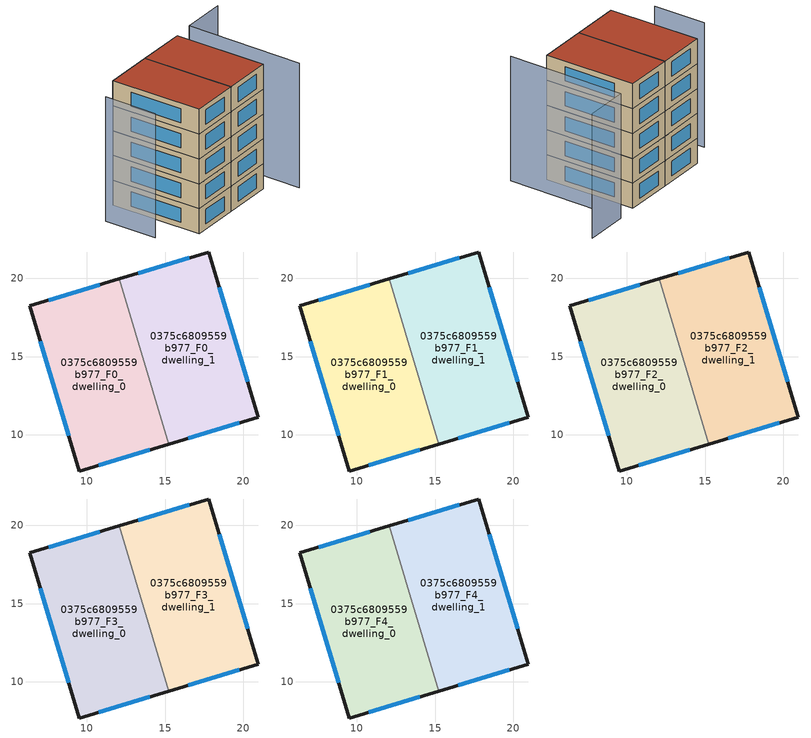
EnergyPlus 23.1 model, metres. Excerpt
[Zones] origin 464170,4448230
0375c6809559b977_F0_dwelling_0
 floor ground (EU_floor_Construction): 12.06,19.97 15.24,9.39 9.52,7.67 6.33,18.25 z0
 wall outside (EU_wall_Construction): 12.06,19.97 6.33,18.25 9.52,7.67 15.24,9.39 z0:3
 wall to 0375c6809559b977_F0_dwelling_1 (EU_wall_Construction): 15.24,9.39 12.06,19.97 z0:3
 window (EU_Window_Construction): 10.75,8.04 14.02,9.03 / 7.01,15.98 8.84,9.94 / 10.84,19.6 7.56,18.62 z0.64:2.36
0375c6809559b977_F0_dwelling_1
 floor ground (EU_floor_Construction): 17.78,21.69 20.98,11.12 15.24,9.39 12.06,19.97 z0
 wall outside (EU_wall_Construction): 15.24,9.39 20.98,11.12 17.78,21.69 12.06,19.97 z0:3
 window (EU_Window_Construction): 16.56,21.32 13.29,20.34 / 20.29,13.38 18.47,19.42 / 16.47,9.76 19.75,10.75 z0.64:2.36
0375c6809559b977_F1_dwelling_0
 floor to 0375c6809559b977_F0_dwelling_0 (EU_floor_Construction): 12.06,19.97 15.24,9.39 9.52,7.67 6.33,18.25 z3
 wall outside (EU_wall_Construction): 12.06,19.97 6.33,18.25 9.52,7.67 15.24,9.39 z3:6
 wall to 0375c6809559b977_F1_dwelling_1 (EU_wall_Construction): 15.24,9.39 12.06,19.97 z3:6
 window (EU_Window_Construction): 10.75,8.04 14.02,9.03 / 7.01,15.98 8.84,9.94 / 10.84,19.6 7.56,18.62 z3.64:5.36
0375c6809559b977_F1_dwelling_1
 floor to 0375c6809559b977_F0_dwelling_1 (EU_floor_Construction): 17.78,21.69 20.98,11.12 15.24,9.39 12.06,19.97 z3
 wall outside (EU_wall_Construction): 15.24,9.39 20.98,11.12 17.78,21.69 12.06,19.97 z3:6
 window (EU_Window_Construction): 16.56,21.32 13.29,20.34 / 20.29,13.38 18.47,19.42 / 16.47,9.76 19.75,10.75 z3.64:5.36
0375c6809559b977_F2_dwelling_0
 floor to 0375c6809559b977_F1_dwelling_0 (EU_floor_Construction): 12.06,19.97 15.24,9.39 9.52,7.67 6.33,18.25 z6
 wall outside (EU_wall_Construction): 12.06,19.97 6.33,18.25 9.52,7.67 15.24,9.39 z6:9
 wall to 0375c6809559b977_F2_dwelling_1 (EU_wall_Construction): 15.24,9.39 12.06,19.97 z6:9
 window (EU_Window_Construction): 10.75,8.04 14.02,9.03 / 7.01,15.98 8.84,9.94 / 10.84,19.6 7.56,18.62 z6.64:8.36
0375c6809559b977_F2_dwelling_1
 floor to 0375c6809559b977_F1_dwelling_1 (EU_floor_Construction): 17.78,21.69 20.98,11.12 15.24,9.39 12.06,19.97 z6
 wall outside (EU_wall_Construction): 15.24,9.39 20.98,11.12 17.78,21.69 12.06,19.97 z6:9
 window (EU_Window_Construction): 16.56,21.32 13.29,20.34 / 20.29,13.38 18.47,19.42 / 16.47,9.76 19.75,10.75 z6.64:8.36
0375c6809559b977_F3_dwelling_0
 floor to 0375c6809559b977_F2_dwelling_0 (EU_floor_Construction): 12.06,19.97 15.24,9.39 9.52,7.67 6.33,18.25 z9
 wall outside (EU_wall_Construction): 12.06,19.97 6.33,18.25 9.52,7.67 15.24,9.39 z9:12
 wall to 0375c6809559b977_F3_dwelling_1 (EU_wall_Construction): 15.24,9.39 12.06,19.97 z9:12
 window (EU_Window_Construction): 10.75,8.04 14.02,9.03 / 7.01,15.98 8.84,9.94 / 10.84,19.6 7.56,18.62 z9.64:11.36
0375c6809559b977_F3_dwelling_1
 floor to 0375c6809559b977_F2_dwelling_1 (EU_floor_Construction): 17.78,21.69 20.98,11.12 15.24,9.39 12.06,19.97 z9
 wall outside (EU_wall_Construction): 15.24,9.39 20.98,11.12 17.78,21.69 12.06,19.97 z9:12
 window (EU_Window_Construction): 16.56,21.32 13.29,20.34 / 20.29,13.38 18.47,19.42 / 16.47,9.76 19.75,10.75 z9.64:11.36
0375c6809559b977_F4_dwelling_0
 floor to 0375c6809559b977_F3_dwelling_0 (EU_floor_Construction): 12.06,19.97 15.24,9.39 9.52,7.67 6.33,18.25 z12
 wall outside (EU_wall_Construction): 12.06,19.97 6.33,18.25 9.52,7.67 15.24,9.39 z12:15
 wall to 0375c6809559b977_F4_dwelling_1 (EU_wall_Construction): 15.24,9.39 12.06,19.97 z12:15
 window (EU_Window_Construction): 10.75,8.04 14.02,9.03 / 7.01,15.98 8.84,9.94 / 10.84,19.6 7.56,18.62 z12.64:14.36
 roof outside (EU_roof_Construction): 15.24,9.39 12.06,19.97 6.33,18.25 9.52,7.67 z15
0375c6809559b977_F4_dwelling_1
 floor to 0375c6809559b977_F3_dwelling_1 (EU_floor_Construction): 17.78,21.69 20.98,11.12 15.24,9.39 12.06,19.97 z12
 wall outside (EU_wall_Construction): 15.24,9.39 20.98,11.12 17.78,21.69 12.06,19.97 z12:15
 window (EU_Window_Construction): 16.56,21.32 13.29,20.34 / 20.29,13.38 18.47,19.42 / 16.47,9.76 19.75,10.75 z12.64:14.36
 roof outside (EU_roof_Construction): 20.98,11.12 17.78,21.69 12.06,19.97 15.24,9.39 z15
shading: 24.05,8.92 20.11,22.58 / 20.11,22.58 25.2,24.04 / 3.55,15.95 5.35,9.86 z0:15
[Building]
EU S2 Campaign: North Axis=0; Terrain=City; Solar Distribution=FullExterior
[Site:Location]
Yerevan-Zvartnots.Intl.AP: Latitude=40.15; Longitude=44.383; Time Zone=4; Elevation=854
[SizingPeriod:WeatherFileDays]
AnnualSizingPeriod: Begin Month=1; Begin Day of Month=1; End Month=12; End Day of Month=31; Day of Week for Start Day=Monday; Use Weather File Daylight Saving Period=No; Use Weather File Rain and Snow Indicators=No
[MATERIAL]
EU_InternalMass_Material: Roughness=MediumRough; Thickness=0.1; Conductivity=1; Density=1800; Specific Heat=900; Thermal Absorptance=0.9; Solar Absorptance=0.7; Visible Absorptance=0.7
[MATERIAL:NOMASS] Roughness=MediumRough; Thermal Absorptance=0.9; Solar Absorptance=0.7; Visible Absorptance=0.7
Name | Thermal Resistance
EU_wall_NoMass | 1.05043
EU_roof_NoMass | 1.45357
EU_floor_NoMass | 0.478065
[WINDOWMATERIAL:SIMPLEGLAZINGSYSTEM]
EU_Window_SimpleGlazing: UFactor=2.5566; Solar Heat Gain Coefficient=0.75; Visible Transmittance=0.75
[CONSTRUCTION]
EU_wall_Construction: EU_wall_NoMass
EU_roof_Construction: EU_roof_NoMass
EU_floor_Construction: EU_floor_NoMass
EU_Window_Construction: EU_Window_SimpleGlazing
EU_InternalMass_Construction: EU_InternalMass_Material
[ZONE] Type=1; Multiplier=1; Ceiling Height=autocalculate; Volume=198.181; Floor Area=autocalculate; Part of Total Floor Area=Yes
0375c6809559b977_F0_dwelling_0; 0375c6809559b977_F1_dwelling_0; 0375c6809559b977_F2_dwelling_0; 0375c6809559b977_F3_dwelling_0; 0375c6809559b977_F4_dwelling_0; 0375c6809559b977_F0_dwelling_1; 0375c6809559b977_F1_dwelling_1; 0375c6809559b977_F2_dwelling_1; 0375c6809559b977_F3_dwelling_1; 0375c6809559b977_F4_dwelling_1
[INTERNALMASS] Construction=EU_InternalMass_Construction; Surface Area=66.0603
Name | Zone or ZoneList
0375c6809559b977_F0_dwelling_0_EU_InternalMass | 0375c6809559b977_F0_dwelling_0
0375c6809559b977_F0_dwelling_1_EU_InternalMass | 0375c6809559b977_F0_dwelling_1
0375c6809559b977_F1_dwelling_0_EU_InternalMass | 0375c6809559b977_F1_dwelling_0
0375c6809559b977_F1_dwelling_1_EU_InternalMass | 0375c6809559b977_F1_dwelling_1
0375c6809559b977_F2_dwelling_0_EU_InternalMass | 0375c6809559b977_F2_dwelling_0
0375c6809559b977_F2_dwelling_1_EU_InternalMass | 0375c6809559b977_F2_dwelling_1
0375c6809559b977_F3_dwelling_0_EU_InternalMass | 0375c6809559b977_F3_dwelling_0
0375c6809559b977_F3_dwelling_1_EU_InternalMass | 0375c6809559b977_F3_dwelling_1
0375c6809559b977_F4_dwelling_0_EU_InternalMass | 0375c6809559b977_F4_dwelling_0
0375c6809559b977_F4_dwelling_1_EU_InternalMass | 0375c6809559b977_F4_dwelling_1
[OTHEREQUIPMENT] Fuel Type=Electricity; Design Level Calculation Method=Watts/Area; Power per Zone Floor Area=1; Fraction Latent=0; Fraction Radiant=0; Fraction Lost=0; Carbon Dioxide Generation Rate=0; EndUse Subcategory=EU_Step8_InternalGains
Name | Zone or ZoneList or Space or SpaceList | Schedule
EU_Step8_InternalGain_0375c6809559b977_F0_dwelling_0_f000 | 0375c6809559b977_F0_dwelling_0 | EU_Step8_GainSchedule_0375c6809559b977_F0_dwelling_0_f000
EU_Step8_InternalGain_0375c6809559b977_F0_dwelling_1_f000 | 0375c6809559b977_F0_dwelling_1 | EU_Step8_GainSchedule_0375c6809559b977_F0_dwelling_1_f000
EU_Step8_InternalGain_0375c6809559b977_F1_dwelling_0_f000 | 0375c6809559b977_F1_dwelling_0 | EU_Step8_GainSchedule_0375c6809559b977_F1_dwelling_0_f000
EU_Step8_InternalGain_0375c6809559b977_F1_dwelling_1_f000 | 0375c6809559b977_F1_dwelling_1 | EU_Step8_GainSchedule_0375c6809559b977_F1_dwelling_1_f000
EU_Step8_InternalGain_0375c6809559b977_F2_dwelling_0_f000 | 0375c6809559b977_F2_dwelling_0 | EU_Step8_GainSchedule_0375c6809559b977_F2_dwelling_0_f000
EU_Step8_InternalGain_0375c6809559b977_F2_dwelling_1_f000 | 0375c6809559b977_F2_dwelling_1 | EU_Step8_GainSchedule_0375c6809559b977_F2_dwelling_1_f000
EU_Step8_InternalGain_0375c6809559b977_F3_dwelling_0_f000 | 0375c6809559b977_F3_dwelling_0 | EU_Step8_GainSchedule_0375c6809559b977_F3_dwelling_0_f000
EU_Step8_InternalGain_0375c6809559b977_F3_dwelling_1_f000 | 0375c6809559b977_F3_dwelling_1 | EU_Step8_GainSchedule_0375c6809559b977_F3_dwelling_1_f000
EU_Step8_InternalGain_0375c6809559b977_F4_dwelling_0_f000 | 0375c6809559b977_F4_dwelling_0 | EU_Step8_GainSchedule_0375c6809559b977_F4_dwelling_0_f000
EU_Step8_InternalGain_0375c6809559b977_F4_dwelling_1_f000 | 0375c6809559b977_F4_dwelling_1 | EU_Step8_GainSchedule_0375c6809559b977_F4_dwelling_1_f000
[ZONEVENTILATION:DESIGNFLOWRATE] Schedule=EU_AlwaysOn; Design Flow Rate Calculation Method=AirChanges/Hour; Air Changes per Hour=0.557805; Ventilation Type=Natural; Fan Pressure Rise=0; Fan Total Efficiency=1; Constant Term Coefficient=1; Temperature Term Coefficient=0; Velocity Term Coefficient=0; Velocity Squared Term Coefficient=0; Minimum Indoor Temperature=-100; Maximum Indoor Temperature=100; Delta Temperature=-100; Minimum Outdoor Temperature=-100; Maximum Outdoor Temperature=100; Maximum Wind Speed=40
Name | Zone or ZoneList or Space or SpaceList
EU_ConstantAir_0375c6809559b977_F0_dwelling_0 | 0375c6809559b977_F0_dwelling_0
EU_ConstantAir_0375c6809559b977_F0_dwelling_1 | 0375c6809559b977_F0_dwelling_1
EU_ConstantAir_0375c6809559b977_F1_dwelling_0 | 0375c6809559b977_F1_dwelling_0
EU_ConstantAir_0375c6809559b977_F1_dwelling_1 | 0375c6809559b977_F1_dwelling_1
EU_ConstantAir_0375c6809559b977_F2_dwelling_0 | 0375c6809559b977_F2_dwelling_0
EU_ConstantAir_0375c6809559b977_F2_dwelling_1 | 0375c6809559b977_F2_dwelling_1
EU_ConstantAir_0375c6809559b977_F3_dwelling_0 | 0375c6809559b977_F3_dwelling_0
EU_ConstantAir_0375c6809559b977_F3_dwelling_1 | 0375c6809559b977_F3_dwelling_1
EU_ConstantAir_0375c6809559b977_F4_dwelling_0 | 0375c6809559b977_F4_dwelling_0
EU_ConstantAir_0375c6809559b977_F4_dwelling_1 | 0375c6809559b977_F4_dwelling_1
[HVACTEMPLATE:THERMOSTAT] Constant Heating Setpoint=20; Constant Cooling Setpoint=50
EU_HeatOnly_0375c6809559b977_F0_dwelling_0; EU_HeatOnly_0375c6809559b977_F0_dwelling_1; EU_HeatOnly_0375c6809559b977_F1_dwelling_0; EU_HeatOnly_0375c6809559b977_F1_dwelling_1; EU_HeatOnly_0375c6809559b977_F2_dwelling_0; EU_HeatOnly_0375c6809559b977_F2_dwelling_1; EU_HeatOnly_0375c6809559b977_F3_dwelling_0; EU_HeatOnly_0375c6809559b977_F3_dwelling_1; EU_HeatOnly_0375c6809559b977_F4_dwelling_0; EU_HeatOnly_0375c6809559b977_F4_dwelling_1
[HVACTEMPLATE:ZONE:IDEALLOADSAIRSYSTEM] System Availability Schedule=EU_AlwaysOn; Maximum Heating Supply Air Temperature=50; Minimum Cooling Supply Air Temperature=13; Maximum Heating Supply Air Humidity Ratio=0.0156; Minimum Cooling Supply Air Humidity Ratio=0.0077; Heating Limit=NoLimit; Cooling Limit=NoLimit; Heating Availability Schedule=EU_AlwaysOn; Cooling Availability Schedule=EU_CoolingOff; Dehumidification Control Type=ConstantSensibleHeatRatio; Cooling Sensible Heat Ratio=0.7; Dehumidification Setpoint=60; Humidification Control Type=None; Humidification Setpoint=30; Outdoor Air Method=None; Outdoor Air Flow Rate per Person=0.00944; Outdoor Air Flow Rate per Zone Floor Area=0; Outdoor Air Flow Rate per Zone=0; Demand Controlled Ventilation Type=None; Outdoor Air Economizer Type=NoEconomizer; Heat Recovery Type=None; Sensible Heat Recovery Effectiveness=0.7; Latent Heat Recovery Effectiveness=0.65
Name | Template Thermostat
0375c6809559b977_F0_dwelling_0 | EU_HeatOnly_0375c6809559b977_F0_dwelling_0
0375c6809559b977_F0_dwelling_1 | EU_HeatOnly_0375c6809559b977_F0_dwelling_1
0375c6809559b977_F1_dwelling_0 | EU_HeatOnly_0375c6809559b977_F1_dwelling_0
0375c6809559b977_F1_dwelling_1 | EU_HeatOnly_0375c6809559b977_F1_dwelling_1
0375c6809559b977_F2_dwelling_0 | EU_HeatOnly_0375c6809559b977_F2_dwelling_0
0375c6809559b977_F2_dwelling_1 | EU_HeatOnly_0375c6809559b977_F2_dwelling_1
0375c6809559b977_F3_dwelling_0 | EU_HeatOnly_0375c6809559b977_F3_dwelling_0
0375c6809559b977_F3_dwelling_1 | EU_HeatOnly_0375c6809559b977_F3_dwelling_1
0375c6809559b977_F4_dwelling_0 | EU_HeatOnly_0375c6809559b977_F4_dwelling_0
0375c6809559b977_F4_dwelling_1 | EU_HeatOnly_0375c6809559b977_F4_dwelling_1
[SIZING:ZONE] Zone Cooling Design Supply Air Temperature Input Method=SupplyAirTemperature; Zone Cooling Design Supply Air Temperature=13; Zone Heating Design Supply Air Temperature Input Method=SupplyAirTemperature; Zone Heating Design Supply Air Temperature=50; Zone Cooling Design Supply Air Humidity Ratio=0.008; Zone Heating Design Supply Air Humidity Ratio=0.008; Cooling Design Air Flow Method=DesignDay; Cooling Design Air Flow Rate=0; Cooling Minimum Air Flow per Zone Floor Area=0.000762; Cooling Minimum Air Flow=0; Cooling Minimum Air Flow Fraction=0.2; Heating Design Air Flow Method=DesignDay; Heating Design Air Flow Rate=0; Heating Maximum Air Flow per Zone Floor Area=0.002032; Heating Maximum Air Flow=0.141576; Heating Maximum Air Flow Fraction=0.3; Account for Dedicated Outdoor Air System=No; Dedicated Outdoor Air System Control Strategy=NeutralSupplyAir; Dedicated Outdoor Air Low Setpoint Temperature for Design=autosize; Dedicated Outdoor Air High Setpoint Temperature for Design=autosize; Zone Load Sizing Method=Sensible Load Only No Latent Load; Zone Latent Cooling Design Supply Air Humidity Ratio Input Method=HumidityRatioDifference; Zone Cooling Design Supply Air Humidity Ratio Difference=0.005; Zone Latent Heating Design Supply Air Humidity Ratio Input Method=HumidityRatioDifference; Zone Humidification Design Supply Air Humidity Ratio Difference=0.005
0375c6809559b977_F0_dwelling_0; 0375c6809559b977_F0_dwelling_1; 0375c6809559b977_F1_dwelling_0; 0375c6809559b977_F1_dwelling_1; 0375c6809559b977_F2_dwelling_0; 0375c6809559b977_F2_dwelling_1; 0375c6809559b977_F3_dwelling_0; 0375c6809559b977_F3_dwelling_1; 0375c6809559b977_F4_dwelling_0; 0375c6809559b977_F4_dwelling_1
[SCHEDULE:CONSTANT]
Name | Hourly Value
EU_AlwaysOn | 1
EU_CoolingOff | 0
[SCHEDULE:FILE] Column Number=1; Rows to Skip at Top=0; Number of Hours of Data=8760; Column Separator=Comma; Interpolate to Timestep=No; Minutes per Item=60; Adjust Schedule for Daylight Savings=Yes
Name | File
EU_Step8_GainSchedule_0375c6809559b977_F0_dwelling_0_f000 | ../../schedules/0375c6809559b977/0375c6809559b977_F0_dwelling_0_f000_gain.csv
EU_Step8_GainSchedule_0375c6809559b977_F0_dwelling_1_f000 | ../../schedules/0375c6809559b977/0375c6809559b977_F0_dwelling_1_f000_gain.csv
EU_Step8_GainSchedule_0375c6809559b977_F1_dwelling_0_f000 | ../../schedules/0375c6809559b977/0375c6809559b977_F1_dwelling_0_f000_gain.csv
EU_Step8_GainSchedule_0375c6809559b977_F1_dwelling_1_f000 | ../../schedules/0375c6809559b977/0375c6809559b977_F1_dwelling_1_f000_gain.csv
EU_Step8_GainSchedule_0375c6809559b977_F2_dwelling_0_f000 | ../../schedules/0375c6809559b977/0375c6809559b977_F2_dwelling_0_f000_gain.csv
EU_Step8_GainSchedule_0375c6809559b977_F2_dwelling_1_f000 | ../../schedules/0375c6809559b977/0375c6809559b977_F2_dwelling_1_f000_gain.csv
EU_Step8_GainSchedule_0375c6809559b977_F3_dwelling_0_f000 | ../../schedules/0375c6809559b977/0375c6809559b977_F3_dwelling_0_f000_gain.csv
EU_Step8_GainSchedule_0375c6809559b977_F3_dwelling_1_f000 | ../../schedules/0375c6809559b977/0375c6809559b977_F3_dwelling_1_f000_gain.csv
EU_Step8_GainSchedule_0375c6809559b977_F4_dwelling_0_f000 | ../../schedules/0375c6809559b977/0375c6809559b977_F4_dwelling_0_f000_gain.csv
EU_Step8_GainSchedule_0375c6809559b977_F4_dwelling_1_f000 | ../../schedules/0375c6809559b977/0375c6809559b977_F4_dwelling_1_f000_gain.csv
